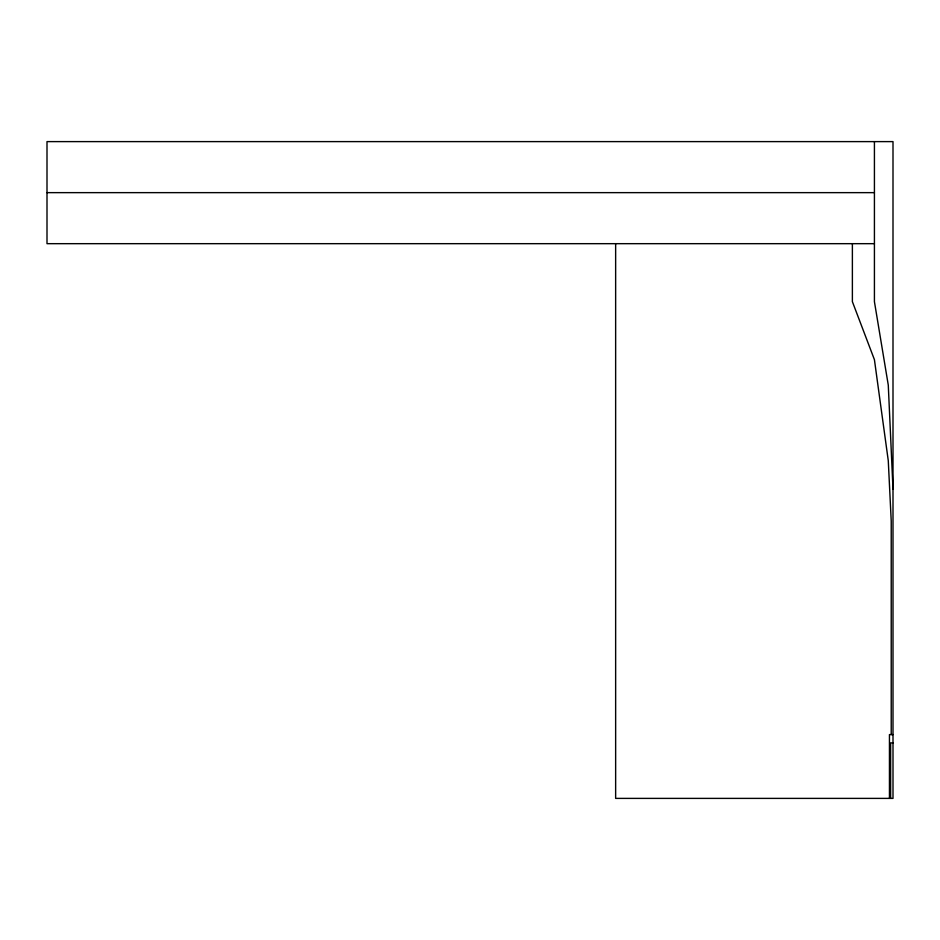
<?xml version="1.0" encoding="UTF-8"?>
<svg xmlns="http://www.w3.org/2000/svg" width="940" height="940" viewBox="0 0 940 940"><rect width="100%" height="100%" fill="white"/><g stroke="black" fill="none" stroke-linecap="round" stroke-linejoin="round"><path stroke-width="1.41" d="M47 192.641L874.423 192.641M874.423 243.672L47 243.672L47 141.611L893 141.611L893 798.389L615.641 798.389L615.641 243.672M893 734.598L889.452 734.598L889.452 798.389M893 742.917L890.638 742.917L890.638 798.389M893 489.141L888.277 385.118L874.423 301.67L874.423 141.611M891.226 734.598L891.226 521.03L888.277 460.706L874.423 359.668L852.38 301.67L852.38 243.672"/></g></svg>
